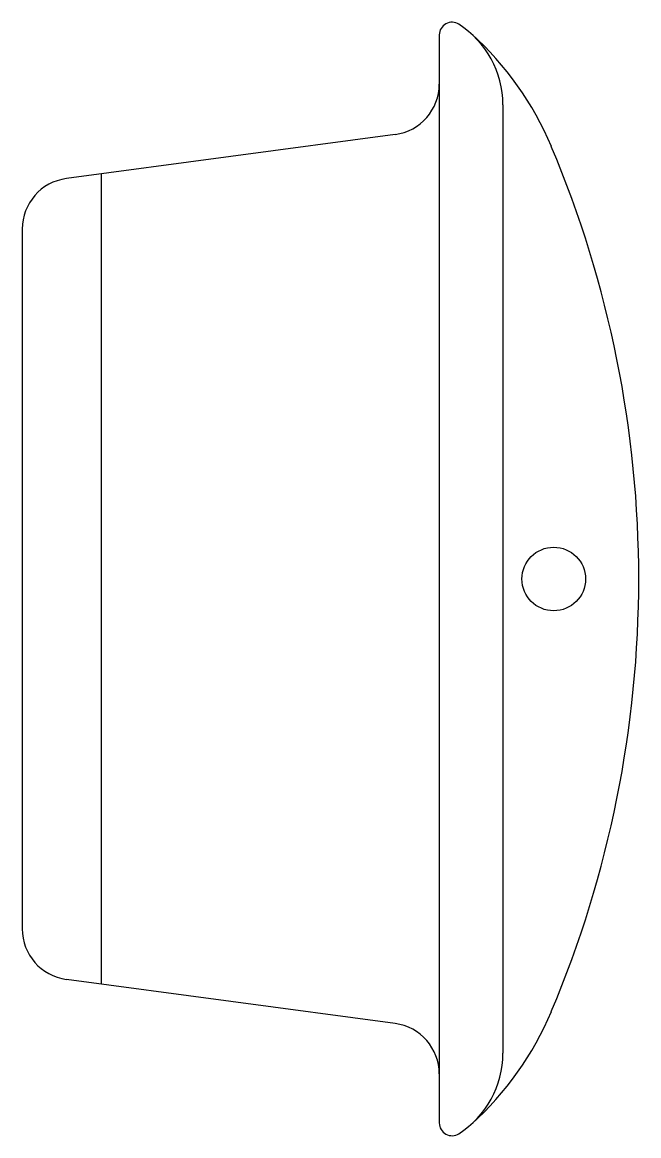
# Model space of a CAD drawing. Extents: x 537 to 634, y 857 to 1032.
import ezdxf

# ---------------------------------------------------------------- set-up
doc = ezdxf.new("R2010")
doc.units = 0
doc.header["$LTSCALE"] = 20
doc.layers.add('GROSSA', color=3, linetype='CONTINUOUS')

msp = doc.modelspace()

# ---------------------------------------------------------------- linework, layer by layer
at = {"layer": 'GROSSA', "color": 0, "linetype": 'CONTINUOUS'}
for p, q in [((602.36, 1030.21), (602.36, 859.21)), ((612.36, 1019.25), (612.36, 870.16)), ((595.43, 1014.57), (543.71, 1007.64)), ((536.77, 999.71), (536.77, 889.71)), ((595.43, 874.84), (543.71, 881.78))]:
    msp.add_line(p, q, dxfattribs=at)
at = {"layer": 'GROSSA', "color": 0}
msp.add_line((549.17, 1008.37), (549.17, 881.04), dxfattribs=at)
msp.add_circle((620.36, 944.71), 5, dxfattribs=at)
for centre, radius, start, end in [((604.36, 1030.21), 2, 57.421, 180), ((597.36, 1019.25), 15, 0, 57.421), ((573.91, 993.28), 50, 22.8643, 47.9187), ((458.73, 944.71), 175, 337.1357, 22.8643), ((573.91, 896.14), 50, 312.0813, 337.1357), ((597.36, 870.16), 15, 302.579, 0), ((604.36, 859.21), 2, 180, 302.579)]:
    msp.add_arc(centre, radius, start, end, dxfattribs=at)
at = {"layer": 'GROSSA', "color": 0, "linetype": 'CONTINUOUS'}
for centre, start, end in [((594.36, 1022.5), 277.6369, 0), ((544.77, 999.71), 97.6369, 180), ((544.77, 889.71), 180, 262.3631), ((594.36, 866.91), 0, 82.3631)]:
    msp.add_arc(centre, 8, start, end, dxfattribs=at)

doc.saveas('drawing.dxf')
